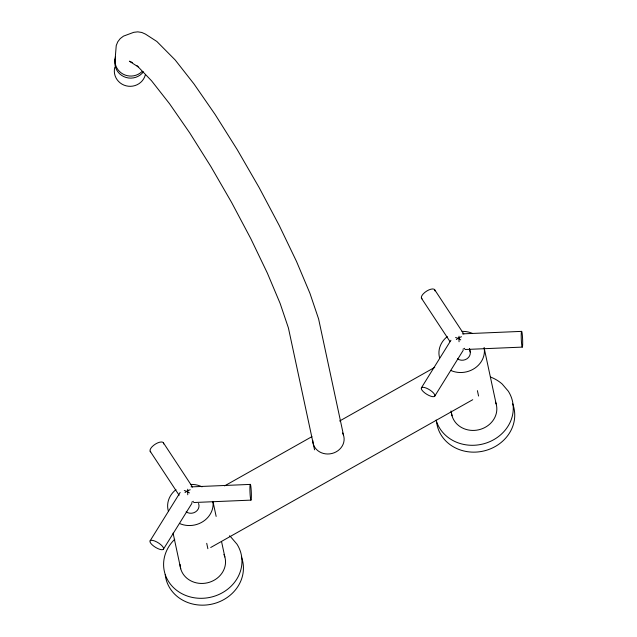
<?xml version="1.0" encoding="UTF-8"?>
<svg xmlns="http://www.w3.org/2000/svg" width="637" height="637" viewBox="0 0 637 637"><rect width="100%" height="100%" fill="white"/><g stroke="black" fill="none" stroke-linecap="round" stroke-linejoin="round"><path stroke-width="0.96" d="M114.986 60.937L116.237 45.53L117.781 41.779L120.258 38.57L123.498 36.126L133.778 32.312L137.791 31.85L141.78 32.463L145.467 34.111L156.821 41.453L175.183 59.974L194.038 84.012L215.171 114.549L237.298 149.751L259.092 187.493L279.237 225.498L296.531 261.488L309.932 293.299L318.611 318.97L343.598 435.525M150.141 540.781L180.152 492.449M163.406 549.237A7.875 2.652 31.8 0 0 154.863 541.068A7.875 2.652 31.8 0 0 152.044 544.723A7.875 2.652 31.8 0 0 163.406 549.237L191.872 503.405M421.439 387.758L450.94 340.262M434.713 396.214A7.875 2.652 31.8 0 0 426.169 388.052A7.875 2.652 31.8 0 0 423.35 391.699A7.875 2.652 31.8 0 0 434.713 396.214L463.171 350.382M224.59 485.896L311.939 436.632M339.609 421.025L434.737 367.366M210.704 547.502L472.742 399.702M462.366 333.868L521.631 331.375M464.978 349.514L522.268 347.109A7.875 0.653 87.6 0 0 522.364 335.396A7.875 0.653 87.6 0 0 521.217 335.221A7.875 0.653 87.6 0 0 522.268 347.109M191.06 486.891L250.325 484.399M193.672 502.529L250.962 500.125A7.875 0.653 87.6 0 0 251.058 488.42A7.875 0.653 87.6 0 0 249.911 488.245A7.875 0.653 87.6 0 0 250.962 500.125M132.329 62.514L129.383 61.2L138.149 66.869M136.844 65.484L151.582 80.835L169.569 103.775L189.73 132.902L210.831 166.48L231.621 202.478L250.843 238.732L267.341 273.066L280.121 303.403L288.418 327.959L314.551 449.833M434.832 289.97L463.824 334.035M421.439 298.18L449.889 341.416M163.526 442.994L192.517 487.05M150.141 451.203L179.132 495.267M477.408 390.656L478.562 396.039M206.722 543.329L207.877 548.712M484.144 347.945L496.151 403.922M469.477 348.407L470.297 352.229M450.996 410.969L452.031 415.794M213.053 501.932L216.15 516.408M221.533 541.506L224.845 556.945M173.073 533.105L180.725 568.809M456.315 339.553A7.875 3.304 -33.3 0 1 461.522 336.742M422.012 298.841A7.875 3.304 -33.3 0 1 426.822 290.998A7.875 3.304 -33.3 0 1 434.944 290.91M459.062 341.75A7.875 0.653 87.6 0 1 459.03 336.225M455.582 337.514A7.875 2.652 31.8 0 1 460.75 339.887M464.731 348.28A7.875 7.047 -12.1 0 1 462.916 349.203M469.851 350.446A7.875 7.047 -12.1 0 1 466.985 358.782A7.875 7.047 -12.1 0 1 457.454 358.798M185.009 492.568A7.875 3.304 -33.3 0 1 190.216 489.765M150.706 451.864A7.875 3.304 -33.3 0 1 155.516 444.021A7.875 3.304 -33.3 0 1 163.637 443.925M187.756 494.774A7.875 0.653 87.6 0 1 187.724 489.24M184.276 490.53A7.875 2.652 31.8 0 1 189.452 492.903M193.425 501.295A7.875 7.047 -12.1 0 1 191.61 502.227M198.545 503.461A7.875 7.047 -12.1 0 1 195.678 511.806A7.875 7.047 -12.1 0 1 186.147 511.822M342.507 432.969A15.742 14.102 -12.1 0 1 332.036 453.464A15.742 14.102 -12.1 0 1 312.783 440.486M484.136 347.754A22.852 20.464 -12.1 0 1 474.86 368.17A22.852 20.464 -12.1 0 1 450.877 370.487M439.618 357.89A22.852 20.464 -12.1 0 1 447.301 336.607M462.008 331.383A22.852 20.464 -12.1 0 1 472.479 333.422M495.578 402.234A22.852 20.464 -12.1 0 1 478.69 429.8A22.852 20.464 -12.1 0 1 451.402 412.274M512.681 403.858A39.359 35.25 -12.1 0 1 484.152 450.9A39.359 35.25 -12.1 0 1 436.632 422.411M436.098 420.078A39.359 35.25 -12.1 0 0 488.563 442.174A39.359 35.25 -12.1 0 0 508.31 391.198L502.195 384.039A39.359 35.25 -12.1 0 0 490.546 377.048M212.965 501.661A22.852 20.464 -12.1 0 1 203.147 521.464A22.852 20.464 -12.1 0 1 179.57 523.51M168.311 510.906A22.852 20.464 -12.1 0 1 175.995 489.63M190.702 484.407A22.852 20.464 -12.1 0 1 202.033 486.843M223.929 554.421A22.852 20.464 -12.1 0 1 207.383 582.823A22.852 20.464 -12.1 0 1 180.048 564.398M241.383 556.881A39.359 35.25 -12.1 0 1 212.344 604.035A39.359 35.25 -12.1 0 1 165.222 574.502M174.761 539.276A39.359 35.25 -12.1 0 0 172.842 586.94A39.359 35.25 -12.1 0 0 225.076 591.088A39.359 35.25 -12.1 0 0 237.004 544.221L230.889 537.055A39.359 35.25 -12.1 0 0 229.431 535.828M145.3 74.999A15.742 15.2 3.7 0 1 126.118 85.82A15.742 15.2 3.7 0 1 114.819 67.251M141.955 71.583A15.742 15.2 3.7 0 1 122.973 74.067A15.742 15.2 3.7 0 1 115.488 57.004M143.405 71.814A15.742 15.2 3.7 0 1 123.936 76.671A15.742 15.2 3.7 0 1 115.353 59.05"/></g></svg>
